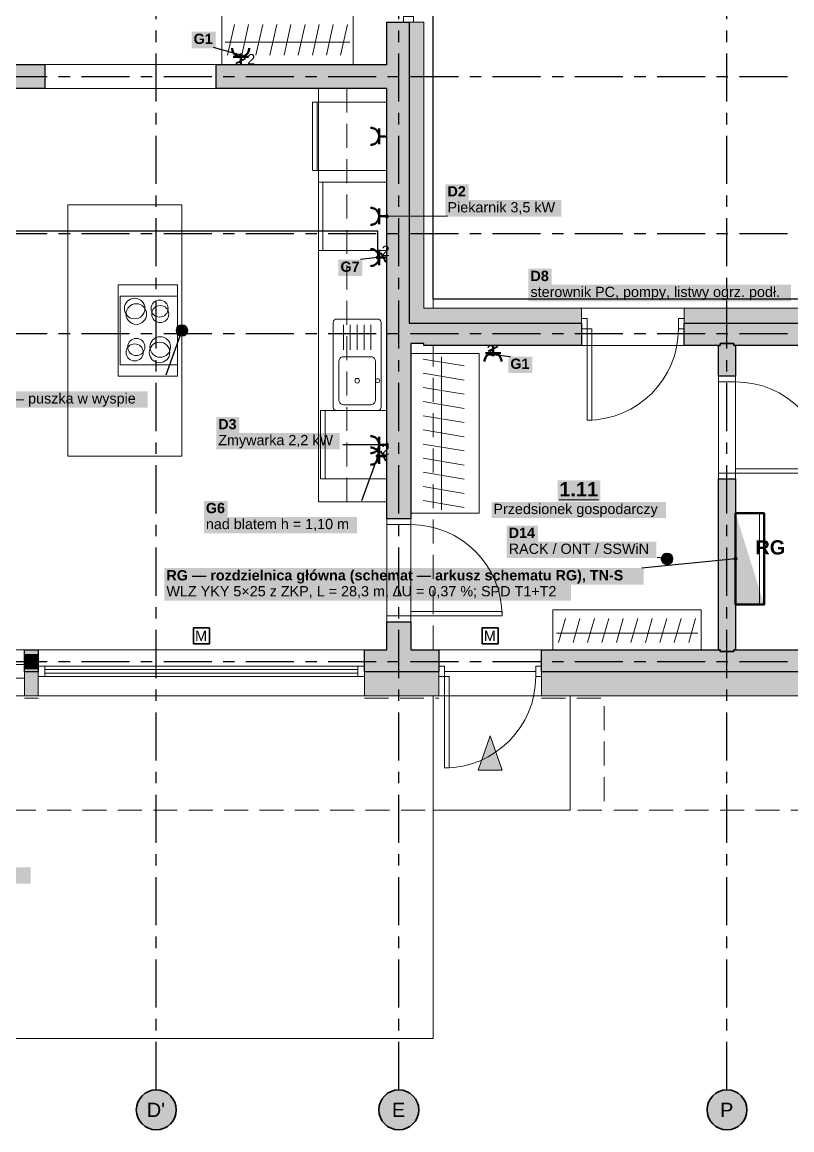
# Model space of a CAD drawing. Header units: metres. Extents: x -4.1 to 21.4, y -4.1 to 11.4.
# Drawn here: x 8.7 to 15.44, y -4.1 to 5.6 of the extents above; entities that cross this region are included whole.
import ezdxf

# ---------------------------------------------------------------- set-up
doc = ezdxf.new("R2010")
doc.units = ezdxf.units.M
doc.linetypes.add('KRESKOWA', pattern=[5.25, 4.2, -1.05])
doc.linetypes.add('PUNKTOWA', pattern=[10.5, 8.4, -1.05, 0, -1.05])
doc.layers.add('A-MASKA', color=7, linetype='Continuous', lineweight=18)
doc.layers.add('E-OPISY', color=2, linetype='Continuous', lineweight=25)
for name, color, linetype, lineweight, true_color in [('E-GNIAZDA', 1, 'Continuous', 35, 0xc00000), ('E-ROZDZIELNICE', 1, 'Continuous', 35, 0xc00000), ('E-TRASY', 8, 'Continuous', 25, 0x606060), ('I-OSIE', 8, 'PUNKTOWA', 18, 0x7a7a7a), ('I-PODKLAD', 8, 'Continuous', 18, 0x9a9a9a), ('I-PODKLAD-SCIANY', 8, 'Continuous', 25, 0x6e6e6e), ('I-PODKLAD-WYPELN', 254, 'Continuous', 18, 0xe6e6e6), ('I-POMIESZCZENIA', 8, 'Continuous', 25, 0x4a4a4a)]:
    doc.layers.add(name, color=color, linetype=linetype, lineweight=lineweight, true_color=true_color)
doc.styles.add('PL_ARIAL', font='arial.ttf')
doc.styles.add('PL_ARIAL_B', font='arialbd.ttf')

msp = doc.modelspace()

# ---------------------------------------------------------------- hatches: boundary and pattern name
at = {"layer": 'A-MASKA', "true_color": 0xffffff}
for points in [[(10.1848, 5.372), (10.3943, 5.372), (10.3943, 5.5168), (10.1848, 5.5168)], [(12.4088, 4.0366), (12.611, 4.0366), (12.611, 4.1814), (12.4088, 4.1814)], [(12.4088, 3.8971), (13.4252, 3.8971), (13.4252, 4.0419), (12.4088, 4.0419)], [(11.4714, 3.3763), (11.6809, 3.3763), (11.6809, 3.5211), (11.4714, 3.5211)], [(13.1359, 3.2955), (13.3382, 3.2955), (13.3382, 3.4403), (13.1359, 3.4403)], [(13.1359, 3.156), (15.4367, 3.156), (15.4367, 3.3008), (13.1359, 3.3008)], [(12.9596, 2.5269), (13.1691, 2.5269), (13.1691, 2.6717), (12.9596, 2.6717)], [(7.5049, 2.2234), (9.8011, 2.2234), (9.8011, 2.3682), (7.5049, 2.3682)], [(10.4005, 1.9977), (10.6027, 1.9977), (10.6027, 2.1425), (10.4005, 2.1425)], [(10.4005, 1.8582), (11.4821, 1.8582), (11.4821, 2.003), (10.4005, 2.003)], [(13.3907, 1.4045), (13.7643, 1.4045), (13.7643, 1.587), (13.3907, 1.587)], [(10.292, 1.2629), (10.5015, 1.2629), (10.5015, 1.4077), (10.292, 1.4077)], [(12.8136, 1.2577), (14.3414, 1.2577), (14.3414, 1.3975), (12.8136, 1.3975)], [(10.292, 1.1234), (11.6323, 1.1234), (11.6323, 1.2682), (10.292, 1.2682)], [(12.9452, 1.0458), (13.2202, 1.0458), (13.2202, 1.1906), (12.9452, 1.1906)], [(12.9452, 0.9063), (14.2571, 0.9063), (14.2571, 1.0511), (12.9452, 1.0511)], [(9.9464, 0.6742), (14.1465, 0.6742), (14.1465, 0.819), (9.9464, 0.819)], [(9.9464, 0.5347), (13.5081, 0.5347), (13.5081, 0.6795), (9.9464, 0.6795)], [(4.1575, -1.9453), (8.7754, -1.9453), (8.7754, -1.8005), (4.1575, -1.8005)]]:
    msp.add_hatch(color=7, dxfattribs=at).paths.add_polyline_path(points)
at = {"layer": 'E-OPISY', "true_color": 0x000000}
for points in [[(10.6325, 5.31), (10.6319, 5.3145), (10.6302, 5.3188), (10.6274, 5.3224), (10.6237, 5.3252), (10.6195, 5.3269), (10.615, 5.3275), (10.6105, 5.3269), (10.6063, 5.3252), (10.6026, 5.3224), (10.5998, 5.3188), (10.5981, 5.3145), (10.5975, 5.31), (10.5981, 5.3055), (10.5998, 5.3013), (10.6026, 5.2976), (10.6063, 5.2948), (10.6105, 5.2931), (10.615, 5.2925), (10.6195, 5.2931), (10.6237, 5.2948), (10.6274, 5.2976), (10.6302, 5.3013), (10.6319, 5.3055)], [(11.9125, 3.9), (11.9119, 3.9045), (11.9102, 3.9087), (11.9074, 3.9124), (11.9037, 3.9152), (11.8995, 3.9169), (11.895, 3.9175), (11.8905, 3.9169), (11.8863, 3.9152), (11.8826, 3.9124), (11.8798, 3.9087), (11.8781, 3.9045), (11.8775, 3.9), (11.8781, 3.8955), (11.8798, 3.8912), (11.8826, 3.8876), (11.8863, 3.8848), (11.8905, 3.8831), (11.895, 3.8825), (11.8995, 3.8831), (11.9037, 3.8848), (11.9074, 3.8876), (11.9102, 3.8912), (11.9119, 3.8955)], [(11.8325, 3.5394), (11.8319, 3.5439), (11.8302, 3.5481), (11.8274, 3.5517), (11.8237, 3.5545), (11.8195, 3.5563), (11.815, 3.5569), (11.8105, 3.5563), (11.8063, 3.5545), (11.8026, 3.5517), (11.7998, 3.5481), (11.7981, 3.5439), (11.7975, 3.5394), (11.7981, 3.5348), (11.7998, 3.5306), (11.8026, 3.527), (11.8063, 3.5242), (11.8105, 3.5225), (11.815, 3.5219), (11.8195, 3.5225), (11.8237, 3.5242), (11.8274, 3.527), (11.8302, 3.5306), (11.8319, 3.5348)], [(10.1175, 2.9), (10.1169, 2.9045), (10.1152, 2.9087), (10.1124, 2.9124), (10.1087, 2.9152), (10.1045, 2.9169), (10.1, 2.9175), (10.0955, 2.9169), (10.0913, 2.9152), (10.0876, 2.9124), (10.0848, 2.9087), (10.0831, 2.9045), (10.0825, 2.9), (10.0831, 2.8955), (10.0848, 2.8912), (10.0876, 2.8876), (10.0913, 2.8848), (10.0955, 2.8831), (10.1, 2.8825), (10.1045, 2.8831), (10.1087, 2.8848), (10.1124, 2.8876), (10.1152, 2.8912), (10.1169, 2.8955)], [(12.8431, 2.69), (12.8425, 2.6945), (12.8407, 2.6987), (12.8379, 2.7024), (12.8343, 2.7052), (12.8301, 2.7069), (12.8256, 2.7075), (12.821, 2.7069), (12.8168, 2.7052), (12.8132, 2.7024), (12.8104, 2.6987), (12.8087, 2.6945), (12.8081, 2.69), (12.8087, 2.6855), (12.8104, 2.6812), (12.8132, 2.6776), (12.8168, 2.6748), (12.821, 2.6731), (12.8256, 2.6725), (12.8301, 2.6731), (12.8343, 2.6748), (12.8379, 2.6776), (12.8407, 2.6812), (12.8425, 2.6855)], [(11.9125, 1.9), (11.9119, 1.9045), (11.9102, 1.9087), (11.9074, 1.9124), (11.9037, 1.9152), (11.8995, 1.9169), (11.895, 1.9175), (11.8905, 1.9169), (11.8863, 1.9152), (11.8826, 1.9124), (11.8798, 1.9087), (11.8781, 1.9045), (11.8775, 1.9), (11.8781, 1.8955), (11.8798, 1.8912), (11.8826, 1.8876), (11.8863, 1.8848), (11.8905, 1.8831), (11.895, 1.8825), (11.8995, 1.8831), (11.9037, 1.8848), (11.9074, 1.8876), (11.9102, 1.8912), (11.9119, 1.8955)], [(11.8325, 1.8), (11.8319, 1.8045), (11.8302, 1.8087), (11.8274, 1.8124), (11.8237, 1.8152), (11.8195, 1.8169), (11.815, 1.8175), (11.8105, 1.8169), (11.8063, 1.8152), (11.8026, 1.8124), (11.7998, 1.8087), (11.7981, 1.8045), (11.7975, 1.8), (11.7981, 1.7955), (11.7998, 1.7912), (11.8026, 1.7876), (11.8063, 1.7848), (11.8105, 1.7831), (11.815, 1.7825), (11.8195, 1.7831), (11.8237, 1.7848), (11.8274, 1.7876), (11.8302, 1.7912), (11.8319, 1.7955)], [(14.3675, 0.9), (14.3669, 0.9045), (14.3652, 0.9088), (14.3624, 0.9124), (14.3587, 0.9152), (14.3545, 0.9169), (14.35, 0.9175), (14.3455, 0.9169), (14.3413, 0.9152), (14.3376, 0.9124), (14.3348, 0.9088), (14.3331, 0.9045), (14.3325, 0.9), (14.3331, 0.8955), (14.3348, 0.8912), (14.3376, 0.8876), (14.3413, 0.8848), (14.3455, 0.8831), (14.35, 0.8825), (14.3545, 0.8831), (14.3587, 0.8848), (14.3624, 0.8876), (14.3652, 0.8912), (14.3669, 0.8955)], [(14.9675, 0.9), (14.9669, 0.9045), (14.9652, 0.9088), (14.9624, 0.9124), (14.9587, 0.9152), (14.9545, 0.9169), (14.95, 0.9175), (14.9455, 0.9169), (14.9413, 0.9152), (14.9376, 0.9124), (14.9348, 0.9088), (14.9331, 0.9045), (14.9325, 0.9), (14.9331, 0.8955), (14.9348, 0.8912), (14.9376, 0.8876), (14.9413, 0.8848), (14.9455, 0.8831), (14.95, 0.8825), (14.9545, 0.8831), (14.9587, 0.8848), (14.9624, 0.8876), (14.9652, 0.8912), (14.9669, 0.8955)]]:
    msp.add_hatch(color=7, dxfattribs=at).paths.add_polyline_path(points)
at = {"layer": 'E-ROZDZIELNICE', "true_color": 0x000000}
for points in [[(10.145, 2.9), (10.1435, 2.9116), (10.139, 2.9225), (10.1318, 2.9318), (10.1225, 2.939), (10.1116, 2.9435), (10.1, 2.945), (10.0884, 2.9435), (10.0775, 2.939), (10.0682, 2.9318), (10.061, 2.9225), (10.0565, 2.9116), (10.055, 2.9), (10.0565, 2.8884), (10.061, 2.8775), (10.0682, 2.8682), (10.0775, 2.861), (10.0884, 2.8565), (10.1, 2.855), (10.1116, 2.8565), (10.1225, 2.861), (10.1318, 2.8682), (10.139, 2.8775), (10.1435, 2.8884)], [(14.95, 1.3), (14.95, 0.5), (15.2, 0.5)], [(14.395, 0.9), (14.3935, 0.9116), (14.389, 0.9225), (14.3818, 0.9318), (14.3725, 0.939), (14.3616, 0.9435), (14.35, 0.945), (14.3384, 0.9435), (14.3275, 0.939), (14.3182, 0.9318), (14.311, 0.9225), (14.3065, 0.9116), (14.305, 0.9), (14.3065, 0.8884), (14.311, 0.8775), (14.3182, 0.8682), (14.3275, 0.861), (14.3384, 0.8565), (14.35, 0.855), (14.3616, 0.8565), (14.3725, 0.861), (14.3818, 0.8682), (14.389, 0.8775), (14.3935, 0.8884)]]:
    msp.add_hatch(color=7, dxfattribs=at).paths.add_polyline_path(points)
at = {"layer": 'I-OSIE', "true_color": 0xffffff}
for points in [[(10.05, -3.925), (10.0485, -3.9022), (10.044, -3.8797), (10.0367, -3.858), (10.0266, -3.8375), (10.0138, -3.8185), (9.9987, -3.8013), (9.9815, -3.7862), (9.9625, -3.7734), (9.942, -3.7633), (9.9203, -3.756), (9.8978, -3.7515), (9.875, -3.75), (9.8522, -3.7515), (9.8297, -3.756), (9.808, -3.7633), (9.7875, -3.7734), (9.7685, -3.7862), (9.7513, -3.8013), (9.7362, -3.8185), (9.7234, -3.8375), (9.7133, -3.858), (9.706, -3.8797), (9.7015, -3.9022), (9.7, -3.925), (9.7015, -3.9478), (9.706, -3.9703), (9.7133, -3.992), (9.7234, -4.0125), (9.7362, -4.0315), (9.7513, -4.0487), (9.7685, -4.0638), (9.7875, -4.0766), (9.808, -4.0867), (9.8297, -4.094), (9.8522, -4.0985), (9.875, -4.1), (9.8978, -4.0985), (9.9203, -4.094), (9.942, -4.0867), (9.9625, -4.0766), (9.9815, -4.0638), (9.9987, -4.0487), (10.0138, -4.0315), (10.0266, -4.0125), (10.0367, -3.992), (10.044, -3.9703), (10.0485, -3.9478)], [(12.175, -3.925), (12.1735, -3.9022), (12.169, -3.8797), (12.1617, -3.858), (12.1516, -3.8375), (12.1388, -3.8185), (12.1237, -3.8013), (12.1065, -3.7862), (12.0875, -3.7734), (12.067, -3.7633), (12.0453, -3.756), (12.0228, -3.7515), (12, -3.75), (11.9772, -3.7515), (11.9547, -3.756), (11.933, -3.7633), (11.9125, -3.7734), (11.8935, -3.7862), (11.8763, -3.8013), (11.8612, -3.8185), (11.8484, -3.8375), (11.8383, -3.858), (11.831, -3.8797), (11.8265, -3.9022), (11.825, -3.925), (11.8265, -3.9478), (11.831, -3.9703), (11.8383, -3.992), (11.8484, -4.0125), (11.8612, -4.0315), (11.8763, -4.0487), (11.8935, -4.0638), (11.9125, -4.0766), (11.933, -4.0867), (11.9547, -4.094), (11.9772, -4.0985), (12, -4.1), (12.0228, -4.0985), (12.0453, -4.094), (12.067, -4.0867), (12.0875, -4.0766), (12.1065, -4.0638), (12.1237, -4.0487), (12.1388, -4.0315), (12.1516, -4.0125), (12.1617, -3.992), (12.169, -3.9703), (12.1735, -3.9478)], [(15.05, -3.925), (15.0485, -3.9022), (15.044, -3.8797), (15.0367, -3.858), (15.0266, -3.8375), (15.0138, -3.8185), (14.9987, -3.8013), (14.9815, -3.7862), (14.9625, -3.7734), (14.942, -3.7633), (14.9203, -3.756), (14.8978, -3.7515), (14.875, -3.75), (14.8522, -3.7515), (14.8297, -3.756), (14.808, -3.7633), (14.7875, -3.7734), (14.7685, -3.7862), (14.7513, -3.8013), (14.7362, -3.8185), (14.7234, -3.8375), (14.7133, -3.858), (14.706, -3.8797), (14.7015, -3.9022), (14.7, -3.925), (14.7015, -3.9478), (14.706, -3.9703), (14.7133, -3.992), (14.7234, -4.0125), (14.7362, -4.0315), (14.7513, -4.0487), (14.7685, -4.0638), (14.7875, -4.0766), (14.808, -4.0867), (14.8297, -4.094), (14.8522, -4.0985), (14.875, -4.1), (14.8978, -4.0985), (14.9203, -4.094), (14.942, -4.0867), (14.9625, -4.0766), (14.9815, -4.0638), (14.9987, -4.0487), (15.0138, -4.0315), (15.0266, -4.0125), (15.0367, -3.992), (15.044, -3.9703), (15.0485, -3.9478)]]:
    msp.add_hatch(color=7, dxfattribs=at).paths.add_polyline_path(points)
at = {"layer": 'I-PODKLAD-WYPELN', "true_color": 0xe4e4e4}
h = msp.add_hatch(color=7, dxfattribs=at)
h.paths.add_polyline_path([(5.27, 5.23), (5.27, 5.23), (5.27, 5.23), (5.27, 6.35), (5.27, 6.35), (5.27, 6.35), (5.27, 6.35), (5.27, 6.35), (5.15, 6.35), (5.15, 6.35), (5.15, 6.35), (5.15, 6.365), (5.15, 6.365), (5.15, 6.365), (5.15, 6.365), (5.15, 6.5), (5.15, 6.5), (5.15, 6.5), (5.15, 6.5), (5.15, 6.5), (5.77, 6.5), (5.77, 6.5), (5.77, 6.5), (5.77, 6.5), (5.77, 6.5), (5.77, 8.645), (5.77, 8.645), (5.77, 8.645), (5.77, 8.645), (5.77, 8.645), (5.1, 8.645), (5.1, 8.645), (5.1, 8.645), (5.1, 8.84), (5.1, 8.84), (5.1, 8.84), (5.1, 8.84), (5.1, 9.05), (10.05, 9.05), (10.05, 8.84), (10.05, 8.84), (10.05, 8.84), (10.05, 8.84), (10.05, 8.645), (10.05, 8.645), (10.05, 8.645), (9.95, 8.645), (9.95, 6.7), (9.935, 6.7), (9.935, 6.7), (9.935, 6.7), (9.935, 6.7), (9.935, 6.7), (9.935, 6.7), (9.935, 6.7), (9.935, 6.7), (9.935, 6.7), (9.935, 6.7), (9.935, 6.7), (9.935, 6.685), (9.875, 6.685), (9.875, 6.685), (9.875, 6.685), (9.875, 6.685), (9.875, 6.685), (9.875, 6.65), (10.15, 6.65), (10.15, 6.6), (9.875, 6.6), (9.875, 6.565), (9.875, 6.565), (9.875, 6.565), (9.875, 6.55), (9.875, 6.55), (9.875, 6.55), (9.61, 6.55), (9.61, 6.55), (9.61, 6.55), (9.61, 6.565), (9.61, 6.565), (9.61, 6.565), (9.61, 6.565), (9.61, 6.7), (9.61, 6.7), (9.61, 6.7), (9.61, 6.7), (9.61, 6.7), (9.8, 6.7), (9.8, 8.645), (8.605, 8.645), (8.605, 8.645), (8.605, 8.645), (8.605, 6.7), (8.605, 6.7), (8.605, 6.7), (8.605, 6.7), (8.605, 6.7), (8.71, 6.7), (8.71, 6.7), (8.71, 6.7), (8.71, 6.7), (8.71, 6.7), (8.71, 6.565), (8.71, 6.565), (8.71, 6.565), (8.71, 6.55), (8.71, 6.55), (8.71, 6.55), (8.605, 6.55), (8.605, 6.55), (8.605, 6.55), (8.605, 5.23), (8.605, 5.23), (8.605, 5.23), (8.9, 5.23), (8.9, 5.23), (8.9, 5.23), (8.9, 5.23), (8.9, 5.23), (8.9, 5.035), (8.9, 5.035), (8.9, 5.035), (8.9, 5.02), (8.9, 5.02), (8.9, 5.02), (8.5, 5.02), (8.5, 5.02), (8.5, 5.02), (8.5, 5.02), (8.5, 5.02), (8.2, 5.02), (8.2, 5.02), (8.2, 5.02), (8.2, 5.035), (8.2, 5.035), (8.2, 5.035), (8.2, 5.035), (8.2, 5.23), (8.2, 5.23), (8.2, 5.23), (8.2, 5.23), (8.2, 5.23), (8.395, 5.23), (8.395, 5.23), (8.395, 5.23), (8.395, 5.23), (8.395, 5.23), (8.395, 8.645), (8.395, 8.645), (8.395, 8.645), (8.395, 8.645), (8.395, 8.645), (5.98, 8.645), (5.98, 8.645), (5.98, 8.645), (5.98, 5.02), (5.98, 5.02), (5.98, 5.02), (5.98, 5.02), (5.98, 5.02), (5.1, 5.02), (5.1, 5.02), (5.1, 5.02), (5.1, 5.035), (5.1, 5.035), (5.1, 5.035), (5.1, 5.035), (5.1, 5.23), (5.1, 5.23), (5.1, 5.23), (5.1, 5.23), (5.1, 5.23), (5.27, 5.23), (5.27, 5.23)])
h.paths.add_polyline_path([(8.5, 5.035), (8.5, 5.035), (8.5, 5.035), (8.5, 5.035), (8.5, 5.035), (8.5, 5.035), (8.5, 5.02)], flags=0)
h.paths.add_polyline_path([(5.77, 5.23), (5.77, 5.23), (5.77, 5.23), (5.77, 5.23), (5.77, 5.23), (5.77, 5.23), (5.77, 5.23), (5.77, 5.23), (5.77, 5.23), (5.77, 6.35), (5.77, 6.35), (5.77, 6.35), (5.37, 6.35), (5.37, 6.35), (5.37, 6.35), (5.37, 5.23), (5.37, 5.23), (5.37, 5.23)], flags=0)
h.paths.add_polyline_path([(8.5, 5.215), (8.5, 5.215), (8.5, 5.215), (8.5, 5.215), (8.5, 5.215), (8.5, 5.215), (8.5, 5.215), (8.5, 5.215), (8.5, 5.215)], flags=0)
h = msp.add_hatch(color=7, dxfattribs=at)
h.paths.add_polyline_path([(11.895, 5.23), (11.895, 5.23), (11.895, 5.23), (11.895, 5.6), (11.895, 5.6), (11.895, 5.6), (12.09, 5.6), (12.09, 5.6), (12.09, 5.6), (12.09, 5.6), (12.09, 5.6), (12.22, 5.6), (12.22, 5.6), (12.22, 5.6), (12.22, 3.095), (13.6, 3.095), (13.6, 2.965), (13.6, 2.77), (12.22, 2.77), (12.22, 2.785), (12.105, 2.785), (12.105, 1.25), (12.09, 1.25), (11.895, 1.25), (11.895, 2.875), (11.895, 2.875), (11.895, 2.875), (11.895, 2.875), (11.895, 5.02), (11.895, 5.02), (11.895, 5.02), (10.4, 5.02), (10.4, 5.02), (10.4, 5.02), (10.4, 5.035), (10.4, 5.035), (10.4, 5.035), (10.4, 5.035), (10.4, 5.23), (10.4, 5.23), (10.4, 5.23), (10.4, 5.23), (10.4, 5.23), (11.895, 5.23), (11.895, 5.23)])
h.paths.add_polyline_path([(12.09, 2.965), (12.09, 2.965), (12.09, 2.965), (12.09, 2.965)], flags=0)
h.paths.add_polyline_path([(12.22, 2.965), (12.22, 2.965), (12.22, 2.965), (12.22, 2.965)], flags=0)
h.paths.add_polyline_path([(12.09, 2.875), (12.09, 2.875), (12.09, 2.875), (12.09, 2.875)], flags=0)
for points in [[(18.27, 0.105), (18.27, 2.77), (14.95, 2.77), (14.95, 2.5), (14.935, 2.5), (14.8, 2.5), (14.8, 2.77), (14.5, 2.77), (14.5, 2.965), (14.5, 3.095), (18.27, 3.095), (18.27, 4.9), (18.465, 4.9), (18.675, 4.9), (18.675, -0.3), (13.25, -0.3), (13.25, -0.09), (13.25, 0.105), (14.8, 0.105), (14.8, 1.6), (14.935, 1.6), (14.95, 1.6), (14.95, 0.105)], [(8.72, -0.3), (8.72, -0.09), (8.72, -0.09), (8.72, -0.09), (8.72, -0.09), (8.72, -0.09), (8.72, -0.06), (8.72, -0.06), (8.72, -0.06), (8.72, -0.06), (8.72, 0.06), (8.72, 0.06), (8.72, 0.06), (8.72, 0.06), (8.72, 0.105), (8.72, 0.105), (8.72, 0.105), (8.84, 0.105), (8.84, 0.105), (8.84, 0.105), (8.84, 0.06), (8.84, 0.06), (8.84, 0.06), (8.84, 0.06), (8.84, -0.06), (8.84, -0.06), (8.84, -0.06), (8.84, -0.06), (8.84, -0.09), (8.84, -0.09), (8.84, -0.09), (8.84, -0.09), (8.84, -0.09), (8.84, -0.3), (8.84, -0.3), (8.84, -0.3), (8.72, -0.3), (8.72, -0.3)]]:
    msp.add_hatch(color=7, dxfattribs=at).paths.add_polyline_path(points)
h = msp.add_hatch(color=7, dxfattribs=at)
h.paths.add_polyline_path([(11.7, -0.3), (11.7, -0.09), (11.7, -0.09), (11.7, -0.09), (11.7, -0.09), (11.7, -0.09), (11.7, 0.105), (11.7, 0.105), (11.7, 0.105), (11.895, 0.105), (11.895, 0.35), (12.09, 0.35), (12.105, 0.35), (12.105, 0.105), (12.35, 0.105), (12.35, -0.09), (12.35, -0.3), (12, -0.3), (12, -0.3), (12, -0.3), (12, -0.3), (11.7, -0.3), (11.7, -0.3)])
h.paths.add_polyline_path([(11.91, 0.105), (11.91, 0.105), (11.91, 0.105), (11.91, 0.105)], flags=0)
h.paths.add_polyline_path([(12, 0.09), (12, 0.09), (12, 0.09), (12, 0.09)], flags=0)
h.paths.add_polyline_path([(12, -0.09), (12, -0.09), (12, -0.09), (12, -0.09), (12, -0.09), (12, -0.09)], flags=0)
at = {"layer": 'I-PODKLAD-WYPELN', "true_color": 0xcfcfcf}
for points in [[(8.72, -0.06), (8.72, 0.06), (8.84, 0.06), (8.84, -0.06)], [(12.8, -0.65), (12.695, -0.95), (12.905, -0.95)]]:
    msp.add_hatch(color=7, dxfattribs=at).paths.add_polyline_path(points)

# ---------------------------------------------------------------- linework, layer by layer
at = {"layer": 'E-GNIAZDA', "lineweight": 50, "ltscale": 0.05}
for points in [[(10.54, 5.3725), (10.5406, 5.3627), (10.5426, 5.3531), (10.5457, 5.3438), (10.55, 5.335), (10.5555, 5.3268), (10.562, 5.3195), (10.5693, 5.313), (10.5775, 5.3075), (10.5863, 5.3032), (10.5956, 5.3001), (10.6052, 5.2981), (10.615, 5.2975), (10.6248, 5.2981), (10.6344, 5.3001), (10.6437, 5.3032), (10.6525, 5.3075), (10.6607, 5.313), (10.668, 5.3195), (10.6745, 5.3268), (10.68, 5.335), (10.6843, 5.3438), (10.6874, 5.3531), (10.6894, 5.3627), (10.69, 5.3725)], [(10.5475, 5.2975), (10.6825, 5.2975)], [(10.615, 5.23), (10.615, 5.2975)], [(11.7525, 4.525), (11.7623, 4.5256), (11.7719, 4.5276), (11.7812, 4.5307), (11.79, 4.535), (11.7982, 4.5405), (11.8055, 4.547), (11.812, 4.5543), (11.8175, 4.5625), (11.8218, 4.5713), (11.8249, 4.5806), (11.8269, 4.5902), (11.8275, 4.6), (11.8269, 4.6098), (11.8249, 4.6194), (11.8218, 4.6287), (11.8175, 4.6375), (11.812, 4.6457), (11.8055, 4.653), (11.7982, 4.6595), (11.79, 4.665), (11.7812, 4.6693), (11.7719, 4.6724), (11.7623, 4.6744), (11.7525, 4.675)], [(11.8275, 4.5325), (11.8275, 4.6675)], [(11.895, 4.6), (11.8275, 4.6)], [(11.7525, 3.825), (11.7623, 3.8256), (11.7719, 3.8276), (11.7812, 3.8307), (11.79, 3.835), (11.7982, 3.8405), (11.8055, 3.847), (11.812, 3.8543), (11.8175, 3.8625), (11.8218, 3.8713), (11.8249, 3.8806), (11.8269, 3.8902), (11.8275, 3.9), (11.8269, 3.9098), (11.8249, 3.9194), (11.8218, 3.9287), (11.8175, 3.9375), (11.812, 3.9457), (11.8055, 3.953), (11.7982, 3.9595), (11.79, 3.965), (11.7812, 3.9693), (11.7719, 3.9724), (11.7623, 3.9744), (11.7525, 3.975)], [(11.8275, 3.8325), (11.8275, 3.9675)], [(11.895, 3.9), (11.8275, 3.9)], [(11.7525, 3.4644), (11.7623, 3.465), (11.7719, 3.4669), (11.7812, 3.4701), (11.79, 3.4744), (11.7982, 3.4799), (11.8055, 3.4863), (11.812, 3.4937), (11.8175, 3.5019), (11.8218, 3.5107), (11.8249, 3.52), (11.8269, 3.5296), (11.8275, 3.5394), (11.8269, 3.5492), (11.8249, 3.5588), (11.8218, 3.5681), (11.8175, 3.5769), (11.812, 3.585), (11.8055, 3.5924), (11.7982, 3.5989), (11.79, 3.6043), (11.7812, 3.6087), (11.7719, 3.6118), (11.7623, 3.6137), (11.7525, 3.6144)], [(11.8275, 3.4719), (11.8275, 3.6069)], [(11.895, 3.5394), (11.8275, 3.5394)], [(12.8256, 2.77), (12.8256, 2.7025)], [(12.9006, 2.6275), (12.8999, 2.6373), (12.898, 2.6469), (12.8949, 2.6562), (12.8905, 2.665), (12.8851, 2.6732), (12.8786, 2.6805), (12.8712, 2.687), (12.8631, 2.6925), (12.8543, 2.6968), (12.845, 2.6999), (12.8353, 2.7019), (12.8256, 2.7025), (12.8158, 2.7019), (12.8061, 2.6999), (12.7969, 2.6968), (12.7881, 2.6925), (12.7799, 2.687), (12.7725, 2.6805), (12.7661, 2.6732), (12.7606, 2.665), (12.7563, 2.6562), (12.7531, 2.6469), (12.7512, 2.6373), (12.7506, 2.6275)], [(12.8931, 2.7025), (12.7581, 2.7025)], [(11.7525, 1.825), (11.7623, 1.8256), (11.7719, 1.8276), (11.7812, 1.8307), (11.79, 1.835), (11.7982, 1.8405), (11.8055, 1.847), (11.812, 1.8543), (11.8175, 1.8625), (11.8218, 1.8713), (11.8249, 1.8806), (11.8269, 1.8902), (11.8275, 1.9), (11.8269, 1.9098), (11.8249, 1.9194), (11.8218, 1.9287), (11.8175, 1.9375), (11.812, 1.9457), (11.8055, 1.953), (11.7982, 1.9595), (11.79, 1.965), (11.7812, 1.9693), (11.7719, 1.9724), (11.7623, 1.9744), (11.7525, 1.975)], [(11.8275, 1.8325), (11.8275, 1.9675)], [(11.7525, 1.725), (11.7623, 1.7256), (11.7719, 1.7276), (11.7812, 1.7307), (11.79, 1.735), (11.7982, 1.7405), (11.8055, 1.747), (11.812, 1.7543), (11.8175, 1.7625), (11.8218, 1.7713), (11.8249, 1.7806), (11.8269, 1.7902), (11.8275, 1.8), (11.8269, 1.8098), (11.8249, 1.8194), (11.8218, 1.8287), (11.8175, 1.8375), (11.812, 1.8457), (11.8055, 1.853), (11.7982, 1.8595), (11.79, 1.865), (11.7812, 1.8693), (11.7719, 1.8724), (11.7623, 1.8744), (11.7525, 1.875)], [(11.895, 1.9), (11.8275, 1.9)], [(11.8275, 1.7325), (11.8275, 1.8675)], [(11.895, 1.8), (11.8275, 1.8)]]:
    msp.add_lwpolyline(points, dxfattribs=at)
at = {"layer": 'E-GNIAZDA', "lineweight": 35, "ltscale": 0.05}
for points in [[(10.573, 5.2394), (10.657, 5.2814)], [(11.8856, 3.4974), (11.8436, 3.5814)], [(12.8676, 2.7606), (12.7836, 2.7186)], [(11.8856, 1.758), (11.8436, 1.842)]]:
    msp.add_lwpolyline(points, dxfattribs=at)
for points in [[(10.2, 0.155), (10.34, 0.155), (10.34, 0.295), (10.2, 0.295)], [(12.73, 0.155), (12.87, 0.155), (12.87, 0.295), (12.73, 0.295)]]:
    msp.add_lwpolyline(points, close=True, dxfattribs=at)
at = {"layer": 'E-OPISY', "lineweight": 25, "ltscale": 0.05}
for points in [[(10.615, 5.31), (10.3768, 5.3778)], [(11.895, 3.9), (12.4263, 3.9029)], [(11.815, 3.5394), (11.6634, 3.5216)], [(10.1, 2.9), (9.9576, 2.5082)], [(12.8256, 2.69), (12.9771, 2.6723)], [(11.895, 1.9), (11.5086, 1.9)], [(11.815, 1.8), (11.6726, 1.4082)], [(14.95, 0.9), (14.129, 0.8195)], [(14.35, 0.9), (14.2625, 0.9121)]]:
    msp.add_lwpolyline(points, dxfattribs=at)
at = {"layer": 'E-ROZDZIELNICE', "lineweight": 50, "ltscale": 0.05}
msp.add_lwpolyline([(14.95, 1.3), (14.95, 0.5), (15.2, 0.5), (15.2, 1.3)], close=True, dxfattribs=at)
for centre in [(10.1, 2.9), (14.35, 0.9)]:
    msp.add_circle(centre, 0.045, dxfattribs=at)
at = {"layer": 'E-TRASY', "linetype": 'Continuous', "lineweight": 25, "ltscale": 0.05, "flags": 128}
for points in [[(16.815, 3.175), (12.3, 3.175), (12.3, 7.69)], [(11.815, 3.5394), (11.815, 3.77), (7.5169, 3.77)]]:
    msp.add_lwpolyline(points, dxfattribs=at)
at = {"layer": 'I-OSIE', "linetype": 'PUNKTOWA', "lineweight": 25, "ltscale": 0.050146, "flags": 128}
for points in [[(9.875, -3.75), (9.875, 11.414)], [(12, -3.75), (12, 11.414)], [(14.875, -3.75), (14.875, 11.414)]]:
    msp.add_lwpolyline(points, dxfattribs=at)
at = {"layer": 'I-OSIE', "linetype": 'PUNKTOWA', "lineweight": 25, "ltscale": 0.050063, "flags": 128}
for points in [[(-3.75, 5.125), (21.3767, 5.125)], [(-3.75, 3.75), (21.3767, 3.75)], [(-3.75, 2.875), (21.3767, 2.875)], [(-3.75, 0), (21.3767, 0)]]:
    msp.add_lwpolyline(points, dxfattribs=at)
at = {"layer": 'I-OSIE', "linetype": 'Continuous', "lineweight": 35, "ltscale": 0.05}
for centre in [(9.875, -3.925), (12, -3.925), (14.875, -3.925)]:
    msp.add_circle(centre, 0.175, dxfattribs=at)
at = {"layer": 'I-PODKLAD', "linetype": 'KRESKOWA', "lineweight": 13, "ltscale": 0.05, "flags": 128}
for points in [[(12.3, 3.0955), (12.3, 9.05), (12.1055, 9.05)], [(8.9, 5.23), (10.4, 5.23)], [(13.2505, -0.32), (13.8, -0.32), (13.8, -1.3), (-1.8, -1.3), (-1.8, 5.125), (-0.32, 5.125), (-0.32, 3.6005)], [(8.9, 5.02), (10.4, 5.02)], [(12.3, 0.1055), (12.3, 2.7695)], [(8.7205, -0.32), (8.8395, -0.32)], [(11.7005, -0.32), (12.3495, -0.32)], [(18.675, -0.3005), (18.675, -1.3), (13.8005, -1.3)]]:
    msp.add_lwpolyline(points, dxfattribs=at)
at = {"layer": 'I-PODKLAD', "lineweight": 13, "ltscale": 0.05, "true_color": 0xb8b8b8}
for points in [[(10.45, 5.23), (11.6, 5.23), (11.6, 5.68), (10.45, 5.68)], [(9.1, 4), (9.1, 1.8), (10.1, 1.8), (10.1, 4)], [(12.105, 2.7), (12.105, 1.3), (12.705, 1.3), (12.705, 2.7)], [(13.35, 0.105), (14.65, 0.105), (14.65, 0.455), (13.35, 0.455)]]:
    msp.add_lwpolyline(points, close=True, dxfattribs=at)
at = {"layer": 'I-PODKLAD', "lineweight": 18, "ltscale": 0.05}
for points in [[(12.04, 5.6), (12.04, 5.65), (12.13, 5.65), (12.13, 5.6)], [(11.895, 4.3), (11.895, 4.9), (11.245, 4.9), (11.245, 4.3)], [(11.895, 3.6), (11.895, 4.2), (11.295, 4.2), (11.295, 3.6)], [(10.06, 2.5), (10.06, 3.3), (9.54, 3.3), (9.54, 2.5)], [(10.06, 2.6), (10.06, 3.2), (9.56, 3.2), (9.56, 2.6)], [(11.845, 2.97), (11.8435, 2.9793), (11.8393, 2.9876), (11.8326, 2.9943), (11.8243, 2.9985), (11.815, 3), (11.455, 3), (11.4457, 2.9985), (11.4374, 2.9943), (11.4307, 2.9876), (11.4265, 2.9793), (11.425, 2.97), (11.425, 2.23), (11.4265, 2.2207), (11.4307, 2.2124), (11.4374, 2.2057), (11.4457, 2.2015), (11.455, 2.2), (11.815, 2.2), (11.8243, 2.2015), (11.8326, 2.2057), (11.8393, 2.2124), (11.8435, 2.2207), (11.845, 2.23)], [(13.6, 2.915), (13.65, 2.915), (13.65, 3.005), (13.6, 3.005)], [(13.65, 2.915), (13.65, 2.115), (13.69, 2.115), (13.69, 2.915)], [(14.5, 2.915), (14.45, 2.915), (14.45, 3.005), (14.5, 3.005)], [(11.795, 2.63), (11.793, 2.6424), (11.7874, 2.6535), (11.7785, 2.6624), (11.7674, 2.668), (11.755, 2.67), (11.515, 2.67), (11.5026, 2.668), (11.4915, 2.6624), (11.4826, 2.6535), (11.477, 2.6424), (11.475, 2.63), (11.475, 2.29), (11.477, 2.2776), (11.4826, 2.2665), (11.4915, 2.2576), (11.5026, 2.252), (11.515, 2.25), (11.755, 2.25), (11.7674, 2.252), (11.7785, 2.2576), (11.7874, 2.2665), (11.793, 2.2776), (11.795, 2.29)], [(14.95, 2.5), (14.95, 2.45), (14.8, 2.45), (14.8, 2.5)], [(11.895, 1.6), (11.895, 2.2), (11.315, 2.2), (11.315, 1.6)], [(14.95, 1.6), (14.95, 1.65), (14.8, 1.65), (14.8, 1.6)], [(14.95, 1.65), (15.75, 1.65), (15.75, 1.69), (14.95, 1.69)], [(14.95, 1.3), (14.95, 0.5), (15.2, 0.5), (15.2, 1.3)], [(12.105, 1.25), (12.105, 1.2), (11.895, 1.2), (11.895, 1.25)], [(12.105, 0.35), (12.105, 0.4), (11.895, 0.4), (11.895, 0.35)], [(12.105, 0.4), (12.905, 0.4), (12.905, 0.44), (12.105, 0.44)], [(6.5, -0.025), (8.72, -0.025), (8.72, -0.145), (6.5, -0.145)], [(8.84, -0.04), (11.7, -0.04), (11.7, -0.13), (8.84, -0.13)], [(12.35, -0.13), (12.4, -0.13), (12.4, -0.04), (12.35, -0.04)], [(13.25, -0.13), (13.2, -0.13), (13.2, -0.04), (13.25, -0.04)], [(12.4, -0.13), (12.4, -0.93), (12.44, -0.93), (12.44, -0.13)]]:
    msp.add_lwpolyline(points, close=True, dxfattribs=at)
at = {"layer": 'I-PODKLAD', "lineweight": 13, "ltscale": 0.05, "true_color": 0xb8b8b8}
for points in [[(10.5, 5.311), (10.56, 5.581)], [(10.6237, 5.311), (10.6837, 5.581)], [(10.7475, 5.311), (10.8075, 5.581)], [(10.8712, 5.311), (10.9313, 5.581)], [(10.995, 5.311), (11.055, 5.581)], [(11.1188, 5.311), (11.1788, 5.581)], [(11.2425, 5.311), (11.3025, 5.581)], [(11.3663, 5.311), (11.4262, 5.581)], [(11.49, 5.311), (11.55, 5.581)], [(10.48, 5.425), (11.57, 5.425)], [(11.295, 1.4), (11.295, 5.02)], [(11.895, 5.02), (11.295, 5.02)], [(12.213, 2.65), (12.573, 2.59)], [(12.375, 2.67), (12.375, 1.33)], [(12.213, 2.526), (12.573, 2.466)], [(12.213, 2.402), (12.573, 2.342)], [(12.213, 2.278), (12.573, 2.218)], [(12.213, 2.154), (12.573, 2.094)], [(12.213, 2.03), (12.573, 1.97)], [(12.213, 1.906), (12.573, 1.846)], [(12.213, 1.782), (12.573, 1.722)], [(12.213, 1.658), (12.573, 1.598)], [(12.213, 1.534), (12.573, 1.474)], [(11.895, 1.4), (11.295, 1.4)], [(12.213, 1.41), (12.573, 1.35)], [(13.4, 0.168), (13.46, 0.378)], [(13.5267, 0.168), (13.5867, 0.378)], [(13.6533, 0.168), (13.7133, 0.378)], [(13.78, 0.168), (13.84, 0.378)], [(13.9067, 0.168), (13.9667, 0.378)], [(14.0333, 0.168), (14.0933, 0.378)], [(14.16, 0.168), (14.22, 0.378)], [(14.2867, 0.168), (14.3467, 0.378)], [(14.4133, 0.168), (14.4733, 0.378)], [(14.54, 0.168), (14.6, 0.378)], [(13.38, 0.25), (14.62, 0.25)]]:
    msp.add_lwpolyline(points, dxfattribs=at)
at = {"layer": 'I-PODKLAD', "lineweight": 13, "ltscale": 0.05}
for points in [[(10.3995, 5.23), (8.9005, 5.23)], [(12.3, -0.3005), (12.3, -3.3), (-3.3, -3.3), (-3.3, 5.125), (-0.3005, 5.125)], [(8.9005, 5.02), (10.3995, 5.02)], [(14.4995, 3.095), (13.6005, 3.095)], [(13.6005, 2.77), (14.4995, 2.77)], [(14.8, 2.4995), (14.8, 1.6005)], [(14.95, 1.6005), (14.95, 2.4995)], [(11.895, 1.2495), (11.895, 0.3505)], [(12.105, 0.3505), (12.105, 1.2495)], [(8.7195, 0.105), (6.5005, 0.105)], [(11.6995, 0.105), (8.8405, 0.105)], [(13.2495, 0.105), (12.3505, 0.105)], [(6.5005, -0.3), (8.7195, -0.3)], [(8.8405, -0.3), (11.6995, -0.3)], [(13.5, -0.3005), (13.5, -1.3), (12.3005, -1.3)], [(12.3505, -0.3), (13.2495, -0.3)]]:
    msp.add_lwpolyline(points, dxfattribs=at)
at = {"layer": 'I-PODKLAD', "linetype": 'KRESKOWA', "lineweight": 13, "ltscale": 0.05, "true_color": 0xb8b8b8, "flags": 128}
msp.add_lwpolyline([(11.545, 1.4), (11.545, 5.02)], dxfattribs=at)
at = {"layer": 'I-PODKLAD', "lineweight": 18, "ltscale": 0.05}
for points in [[(11.285, 4.3), (11.285, 4.9)], [(11.335, 3.6), (11.335, 4.2)], [(11.515, 2.73), (11.515, 2.95)], [(11.575, 2.73), (11.575, 2.95)], [(11.635, 2.73), (11.635, 2.95)], [(11.695, 2.73), (11.695, 2.95)], [(11.755, 2.73), (11.755, 2.95)], [(11.355, 1.6), (11.355, 2.2)], [(15.16, 1.3), (15.16, 0.5)], [(8.9, -0.04), (8.9, -0.13)], [(8.9, -0.0688), (11.64, -0.0688)], [(11.64, -0.04), (11.64, -0.13)], [(12.4, -0.085), (13.2, -0.085)], [(8.9, -0.1012), (11.64, -0.1012)]]:
    msp.add_lwpolyline(points, dxfattribs=at)
at = {"layer": 'I-PODKLAD', "lineweight": 13, "ltscale": 0.05}
msp.add_lwpolyline([(12.8, -0.65), (12.695, -0.95), (12.905, -0.95)], close=True, dxfattribs=at)
for centre, radius in [((9.6856, 3.092), 0.09), ((9.7, 3.044), 0.09), ((9.904, 3.092), 0.075), ((9.91, 3.044), 0.075), ((9.7, 2.756), 0.075), ((9.91, 2.756), 0.09), ((9.6856, 2.708), 0.075), ((9.904, 2.708), 0.09), ((11.635, 2.46), 0.02), ((11.815, 2.46), 0.018)]:
    msp.add_circle(centre, radius, dxfattribs=at)
for centre, start, end in [((13.65, 2.915), -90, 0), ((14.95, 1.65), 0, 90), ((12.105, 0.4), 0, 90), ((12.4, -0.13), -90, 0)]:
    msp.add_arc(centre, 0.8, start, end, dxfattribs=at)
at = {"layer": 'I-PODKLAD-SCIANY', "lineweight": 25, "ltscale": 0.05}
for points in [[(10.4, 5.035), (10.4, 5.23), (10.4, 5.23), (10.4, 5.23), (10.4, 5.23), (10.4, 5.23), (11.895, 5.23), (11.895, 5.23), (11.895, 5.23), (11.895, 5.23), (11.895, 5.23), (11.895, 5.23), (11.895, 5.23), (11.895, 5.23), (11.895, 5.23), (11.895, 5.23), (11.895, 5.23), (11.895, 5.23), (11.895, 5.23), (11.895, 5.23), (11.895, 5.23), (11.895, 5.23), (11.895, 5.23), (11.895, 5.6), (11.895, 5.6), (11.895, 5.6), (11.895, 5.6), (12.09, 5.6), (12.09, 5.6), (12.09, 5.6), (12.09, 5.6), (12.09, 2.965), (12.09, 2.965), (12.09, 2.965), (12.09, 2.965), (12.09, 2.965), (12.09, 2.965), (12.09, 2.965), (12.09, 2.965), (12.09, 2.965), (12.09, 2.965), (12.09, 2.965), (12.09, 2.965), (12.09, 2.965), (12.09, 2.965), (12.09, 2.965), (12.09, 2.965), (12.09, 2.965), (13.6, 2.965), (13.6, 2.965), (13.6, 2.965), (13.6, 2.77), (13.6, 2.77), (13.6, 2.77), (12.22, 2.77), (12.22, 2.77), (12.22, 2.77), (12.22, 2.785), (12.22, 2.785), (12.22, 2.785), (12.22, 2.785), (12.22, 2.785), (12.22, 2.785), (12.22, 2.785), (12.22, 2.785), (12.22, 2.785), (12.22, 2.785), (12.22, 2.785), (12.22, 2.785), (12.22, 2.785), (12.22, 2.785), (12.22, 2.785), (12.22, 2.785), (12.22, 2.785), (12.105, 2.785), (12.105, 2.785), (12.105, 2.785), (12.105, 2.785), (12.105, 2.785), (12.105, 2.785), (12.105, 2.785), (12.105, 2.785), (12.105, 2.785), (12.105, 2.785), (12.105, 2.785), (12.105, 2.785), (12.105, 2.785), (12.105, 2.785), (12.105, 2.785), (12.105, 2.785), (12.105, 2.785), (12.105, 1.25), (12.105, 1.25), (12.105, 1.25), (11.895, 1.25), (11.895, 1.25), (11.895, 1.25), (11.895, 5.02), (11.895, 5.02), (11.895, 5.02), (11.895, 5.02), (11.895, 5.02), (11.895, 5.02), (11.895, 5.02), (11.895, 5.02), (11.895, 5.02), (11.895, 5.02), (11.895, 5.02), (11.895, 5.02), (11.895, 5.02), (11.895, 5.02), (11.895, 5.02), (11.895, 5.02), (11.895, 5.02), (10.4, 5.02), (10.4, 5.02), (10.4, 5.02), (10.4, 5.02), (10.4, 5.035)], [(14.8, 2.5), (14.8, 2.5), (14.8, 2.77), (14.8, 2.77), (14.8, 2.77), (14.815, 2.77), (14.815, 2.77), (14.815, 2.77), (14.815, 2.77), (14.815, 2.77), (14.815, 2.77), (14.815, 2.77), (14.815, 2.77), (14.815, 2.77), (14.815, 2.77), (14.815, 2.77), (14.815, 2.77), (14.815, 2.77), (14.815, 2.77), (14.815, 2.77), (14.815, 2.77), (14.815, 2.77), (14.815, 2.785), (14.815, 2.785), (14.815, 2.785), (14.935, 2.785), (14.935, 2.785), (14.935, 2.785), (14.935, 2.77), (14.935, 2.77), (14.935, 2.77), (14.935, 2.77), (14.935, 2.77), (14.935, 2.77), (14.935, 2.77), (14.935, 2.77), (14.935, 2.77), (14.935, 2.77), (14.935, 2.77), (14.935, 2.77), (14.935, 2.77), (14.935, 2.77), (14.935, 2.77), (14.935, 2.77), (14.935, 2.77), (14.95, 2.77), (14.95, 2.77), (14.95, 2.77), (14.95, 2.5), (14.95, 2.5), (14.95, 2.5), (14.8, 2.5)], [(14.8, 0.105), (14.8, 0.105), (14.8, 1.6), (14.8, 1.6), (14.8, 1.6), (14.95, 1.6), (14.95, 1.6), (14.95, 1.6), (14.95, 0.105), (14.95, 0.105), (14.95, 0.105), (14.935, 0.105), (14.935, 0.105), (14.935, 0.105), (14.935, 0.105), (14.935, 0.105), (14.935, 0.105), (14.935, 0.105), (14.935, 0.105), (14.935, 0.105), (14.935, 0.105), (14.935, 0.105), (14.935, 0.105), (14.935, 0.105), (14.935, 0.105), (14.935, 0.105), (14.935, 0.105), (14.935, 0.105), (14.935, 0.09), (14.935, 0.09), (14.935, 0.09), (14.815, 0.09), (14.815, 0.09), (14.815, 0.09), (14.815, 0.105), (14.815, 0.105), (14.815, 0.105), (14.815, 0.105), (14.815, 0.105), (14.815, 0.105), (14.815, 0.105), (14.815, 0.105), (14.815, 0.105), (14.815, 0.105), (14.815, 0.105), (14.815, 0.105), (14.815, 0.105), (14.815, 0.105), (14.815, 0.105), (14.815, 0.105), (14.815, 0.105), (14.8, 0.105)], [(11.7, -0.09), (11.7, -0.09), (11.7, -0.09), (11.7, 0.105), (11.7, 0.105), (11.7, 0.105), (11.7, 0.105), (11.895, 0.105), (11.895, 0.105), (11.895, 0.105), (11.895, 0.105), (11.895, 0.105), (11.895, 0.105), (11.895, 0.105), (11.895, 0.105), (11.895, 0.105), (11.895, 0.105), (11.895, 0.105), (11.895, 0.105), (11.895, 0.105), (11.895, 0.105), (11.895, 0.105), (11.895, 0.105), (11.895, 0.105), (11.895, 0.35), (11.895, 0.35), (11.895, 0.35), (12.105, 0.35), (12.105, 0.35), (12.105, 0.35), (12.105, 0.105), (12.105, 0.105), (12.105, 0.105), (12.105, 0.105), (12.105, 0.105), (12.105, 0.105), (12.105, 0.105), (12.105, 0.105), (12.105, 0.105), (12.105, 0.105), (12.105, 0.105), (12.105, 0.105), (12.105, 0.105), (12.105, 0.105), (12.105, 0.105), (12.105, 0.105), (12.105, 0.105), (12.35, 0.105), (12.35, 0.105), (12.35, 0.105), (12.35, -0.09), (12.35, -0.09), (12.35, -0.09), (12, -0.09), (12, -0.09), (12, -0.09), (12, -0.09), (11.7, -0.09)], [(8.72, 0.06), (8.72, 0.06), (8.72, 0.06), (8.72, 0.105), (8.72, 0.105), (8.72, 0.105), (8.72, 0.105), (8.84, 0.105), (8.84, 0.105), (8.84, 0.105), (8.84, 0.105), (8.84, 0.06), (8.84, 0.06), (8.84, 0.06), (8.84, 0.06), (8.72, 0.06)], [(8.72, -0.06), (8.72, -0.06), (8.72, 0.06), (8.72, 0.06), (8.72, 0.06), (8.84, 0.06), (8.84, 0.06), (8.84, 0.06), (8.84, -0.06), (8.84, -0.06), (8.84, -0.06), (8.72, -0.06)], [(8.72, -0.09), (8.72, -0.09), (8.72, -0.09), (8.72, -0.06), (8.72, -0.06), (8.72, -0.06), (8.72, -0.06), (8.84, -0.06), (8.84, -0.06), (8.84, -0.06), (8.84, -0.06), (8.84, -0.09), (8.84, -0.09), (8.84, -0.09), (8.84, -0.09), (8.72, -0.09)]]:
    msp.add_lwpolyline(points, close=True, dxfattribs=at)
at = {"layer": 'I-PODKLAD-SCIANY', "lineweight": 13, "ltscale": 0.05}
for points in [[(12.09, 2.965), (12.09, 2.965), (12.09, 2.965), (12.09, 5.6), (12.09, 5.6), (12.09, 5.6), (12.09, 5.6), (12.22, 5.6), (12.22, 5.6), (12.22, 5.6), (12.22, 5.6), (12.22, 3.095), (12.22, 3.095), (12.22, 3.095), (12.22, 3.095), (12.22, 3.095), (12.22, 3.095), (12.22, 3.095), (12.22, 3.095), (12.22, 3.095), (12.22, 3.095), (12.22, 3.095), (12.22, 3.095), (12.22, 3.095), (12.22, 3.095), (12.22, 3.095), (12.22, 3.095), (12.22, 3.095), (13.6, 3.095), (13.6, 3.095), (13.6, 3.095), (13.6, 2.965), (13.6, 2.965), (13.6, 2.965), (12.22, 2.965), (12.22, 2.965), (12.22, 2.965), (12.22, 2.965), (12.09, 2.965)], [(14.5, 2.965), (14.5, 2.965), (14.5, 3.095), (14.5, 3.095), (14.5, 3.095), (18.27, 3.095), (18.27, 3.095), (18.27, 3.095), (18.27, 2.965), (18.27, 2.965), (18.27, 2.965), (14.5, 2.965)], [(8.72, -0.3), (8.72, -0.3), (8.72, -0.3), (8.72, -0.09), (8.72, -0.09), (8.72, -0.09), (8.72, -0.09), (8.84, -0.09), (8.84, -0.09), (8.84, -0.09), (8.84, -0.09), (8.84, -0.3), (8.84, -0.3), (8.84, -0.3), (8.84, -0.3), (8.72, -0.3)], [(11.7, -0.3), (11.7, -0.3), (11.7, -0.3), (11.7, -0.09), (11.7, -0.09), (11.7, -0.09), (11.7, -0.09), (12, -0.09), (12, -0.09), (12, -0.09), (12, -0.09), (12.35, -0.09), (12.35, -0.09), (12.35, -0.09), (12.35, -0.3), (12.35, -0.3), (12.35, -0.3), (11.7, -0.3)]]:
    msp.add_lwpolyline(points, close=True, dxfattribs=at)
at = {"layer": 'I-PODKLAD-SCIANY', "lineweight": 25, "ltscale": 0.05}
for points in [[(8.59, 5.23), (8.9, 5.23), (8.9, 5.23), (8.9, 5.23), (8.9, 5.23), (8.9, 5.23), (8.9, 5.02), (8.9, 5.02), (8.9, 5.02), (8.9, 5.02), (8.2, 5.02)], [(18.27, 2.77), (14.935, 2.77), (14.935, 2.77), (14.935, 2.77), (14.935, 2.785), (14.935, 2.785), (14.935, 2.785), (14.935, 2.785), (14.935, 2.785), (14.935, 2.785), (14.935, 2.785), (14.935, 2.785), (14.935, 2.785), (14.935, 2.785), (14.935, 2.785), (14.935, 2.785), (14.935, 2.785), (14.935, 2.785), (14.935, 2.785), (14.935, 2.785), (14.935, 2.785), (14.815, 2.785), (14.815, 2.785), (14.815, 2.785), (14.815, 2.785), (14.815, 2.785), (14.815, 2.785), (14.815, 2.785), (14.815, 2.785), (14.815, 2.785), (14.815, 2.785), (14.815, 2.785), (14.815, 2.785), (14.815, 2.785), (14.815, 2.785), (14.815, 2.785), (14.815, 2.785), (14.815, 2.785), (14.815, 2.77), (14.815, 2.77), (14.815, 2.77), (14.5, 2.77), (14.5, 2.77), (14.5, 2.77), (14.5, 2.965), (14.5, 2.965), (14.5, 2.965), (18.27, 2.965)], [(18.465, -0.09), (13.25, -0.09), (13.25, -0.09), (13.25, -0.09), (13.25, 0.105), (13.25, 0.105), (13.25, 0.105), (14.815, 0.105), (14.815, 0.105), (14.815, 0.105), (14.815, 0.09), (14.815, 0.09), (14.815, 0.09), (14.815, 0.09), (14.815, 0.09), (14.815, 0.09), (14.815, 0.09), (14.815, 0.09), (14.815, 0.09), (14.815, 0.09), (14.815, 0.09), (14.815, 0.09), (14.815, 0.09), (14.815, 0.09), (14.815, 0.09), (14.815, 0.09), (14.815, 0.09), (14.935, 0.09), (14.935, 0.09), (14.935, 0.09), (14.935, 0.09), (14.935, 0.09), (14.935, 0.09), (14.935, 0.09), (14.935, 0.09), (14.935, 0.09), (14.935, 0.09), (14.935, 0.09), (14.935, 0.09), (14.935, 0.09), (14.935, 0.09), (14.935, 0.09), (14.935, 0.09), (14.935, 0.09), (14.935, 0.105), (14.935, 0.105), (14.935, 0.105), (18.27, 0.105)]]:
    msp.add_lwpolyline(points, dxfattribs=at)
at = {"layer": 'I-PODKLAD-SCIANY', "lineweight": 13, "ltscale": 0.05}
msp.add_lwpolyline([(18.675, -0.3), (13.25, -0.3), (13.25, -0.3), (13.25, -0.3), (13.25, -0.09), (13.25, -0.09), (13.25, -0.09), (18.465, -0.09)], dxfattribs=at)
at = {"layer": 'I-POMIESZCZENIA', "lineweight": 18, "ltscale": 0.05}
msp.add_lwpolyline([(13.4057, 1.417), (13.7493, 1.417)], dxfattribs=at)

# ---------------------------------------------------------------- texts
at = {"layer": 'E-GNIAZDA', "style": 'PL_ARIAL'}
for s, p in [('2', (10.672, 5.2304)), ('2', (11.8496, 3.5514)), ('2', (12.7686, 2.6796)), ('2', (11.8496, 1.812)), ('M', (10.2155, 0.18)), ('M', (12.7455, 0.18))]:
    msp.add_text(s, height=0.09, dxfattribs=at).set_placement(p)
at = {"layer": 'E-OPISY'}
for s, style, p in [('G1', 'PL_ARIAL_B', (10.2023, 5.4093)), ('D2', 'PL_ARIAL_B', (12.4263, 4.0739)), ('Piekarnik 3,5 kW', 'PL_ARIAL', (12.4263, 3.9344)), ('G7', 'PL_ARIAL_B', (11.4889, 3.4136)), ('D8', 'PL_ARIAL_B', (13.1534, 3.3328)), ('sterownik PC, pompy, listwy ogrz. podł.', 'PL_ARIAL', (13.1534, 3.1933)), ('G1', 'PL_ARIAL_B', (12.9771, 2.5642)), ('płyta indukcyjna 3f — puszka w wyspie', 'PL_ARIAL', (7.5224, 2.2607)), ('D3', 'PL_ARIAL_B', (10.418, 2.035)), ('Zmywarka 2,2 kW', 'PL_ARIAL', (10.418, 1.8955)), ('G6', 'PL_ARIAL_B', (10.3095, 1.3002)), ('nad blatem h = 1,10 m', 'PL_ARIAL', (10.3095, 1.1607)), ('D14', 'PL_ARIAL_B', (12.9627, 1.0831)), ('RACK / ONT / SSWiN', 'PL_ARIAL', (12.9627, 0.9436)), ('RG — rozdzielnica główna (schemat — arkusz schematu RG), TN-S', 'PL_ARIAL_B', (9.9639, 0.7115)), ('WLZ YKY 5×25 z ZKP, L = 28,3 m, ∆U = 0,37 %; SPD T1+T2', 'PL_ARIAL', (9.9639, 0.572))]:
    msp.add_text(s, height=0.09, dxfattribs=dict(at, style=style)).set_placement(p)
at = {"layer": 'E-ROZDZIELNICE', "style": 'PL_ARIAL_B'}
msp.add_text('RG', height=0.125, dxfattribs=at).set_placement((15.1237, 0.9385))
at = {"layer": 'I-OSIE', "style": 'PL_ARIAL'}
for s, p in [("D'", (9.792, -3.9875)), ('E', (11.9394, -3.9875)), ('P', (14.8144, -3.9875))]:
    msp.add_text(s, height=0.125, dxfattribs=at).set_placement(p)
at = {"layer": 'I-POMIESZCZENIA'}
for s, height, style, p in [('1.11', 0.125, 'PL_ARIAL_B', (13.4057, 1.447)), ('Przedsionek gospodarczy', 0.09, 'PL_ARIAL', (12.8286, 1.2925))]:
    msp.add_text(s, height=height, dxfattribs=dict(at, style=style)).set_placement(p)

doc.saveas('drawing.dxf')
